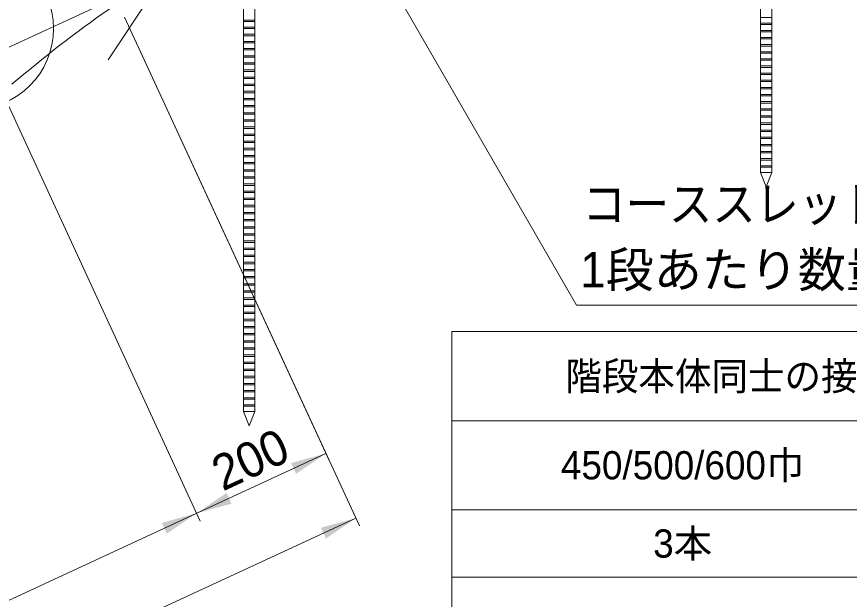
# Model space of a CAD drawing. Units: millimetres at full size, sheet at 1:20; details may follow other scales. Extents: x 200 to 8200, y 186 to 5740.
# Drawn here: x 3671 to 4841, y 1301 to 2119 of the extents above; entities that cross this region are included whole.
import ezdxf
from ezdxf.enums import TextEntityAlignment as Align

# ---------------------------------------------------------------- set-up
doc = ezdxf.new("R2010")
doc.units = ezdxf.units.MM
doc.header["$LTSCALE"] = 20
for name, color, linetype, lineweight in [('ハッチング', 7, 'Continuous', 9), ('一般線', 7, 'Continuous', 20), ('図形枠', 7, 'Continuous', 15), ('寸法', 7, 'Continuous', 13), ('引出線', 7, 'Continuous', 13), ('表', 7, 'Continuous', 15), ('角材', 7, 'Continuous', 18), ('鉄筋杭', 7, 'Continuous', 18)]:
    doc.layers.add(name, color=color, linetype=linetype, lineweight=lineweight)
doc.layers.add('文字', color=7, linetype='Continuous')
doc.styles.add('ＭＳ Ｐゴシック', font='')
doc.styles.get('ＭＳ Ｐゴシック').set_extended_font_data('MS PGothic')

# ---------------------------------------------------------------- blocks, each defined once
blk = doc.blocks.new('filled_arrow')
at = {"color": 0, "linetype": 'Continuous', "lineweight": -2}
blk.add_solid([(7.5, 1.25), (0, 0), (7.5, -1.25)], dxfattribs=at)

msp = doc.modelspace()

# ---------------------------------------------------------------- linework, layer by layer
at = {"layer": 'ハッチング'}
msp.add_line((3880.09, 2179.41), (3799.68, 2058.09), dxfattribs=at)
at = {"layer": '一般線'}
msp.add_open_spline([(3664.42, 2023.74), (3754.34, 2099.03), (3843.75, 2166.04), (3949.2, 2213.36), (4099.99, 2281.02), (4283.58, 2308.42), (4425.77, 2370.43), (4479.77, 2393.98), (4527.8, 2422.53), (4599.24, 2447.3), (4644.7, 2463.07), (4699.63, 2477.31), (4741.96, 2495.79)], degree=3, knots=[0, 0, 0, 0, 1, 1, 1, 2, 2, 2, 3, 3, 3, 4, 4, 4, 4], dxfattribs=at)
at = {"layer": '図形枠'}
msp.add_circle((3609.65, 2101.99), 113.35, dxfattribs=at)
at = {"layer": '寸法', "lineweight": 18}
for p, q in [((3822.66, 2117.81), (4110.64, 1494.63)), ((3822.66, 2117.81), (4152.59, 1403.86)), ((3622.24, 2074.76), (3929.09, 1410.73)), ((3622.24, 2074.76), (3929.09, 1410.73)), ((3924.05, 1421.63), (4105.6, 1505.52)), ((3197.84, 1086.04), (3924.05, 1421.63)), ((2332.03, 575.78), (4147.55, 1414.75))]:
    msp.add_line(p, q, dxfattribs=at)
at = {"layer": '引出線'}
msp.add_lwpolyline([(4106, 2322.78), (4457.55, 1713.87), (5288.94, 1713.87)], dxfattribs=at)
at = {"layer": '表'}
for p, q in [((4282.41, 1676.52), (6010.3, 1676.52)), ((4282.41, 1676.52), (4282.41, 1017.31)), ((4282.41, 1551.52), (6010.3, 1551.52)), ((4282.41, 1426.52), (6010.3, 1426.52)), ((4282.41, 1331.78), (6010.3, 1331.78))]:
    msp.add_line(p, q, dxfattribs=at)
at = {"layer": '角材'}
msp.add_line((1994.56, 1306.07), (4778.44, 2592.53), dxfattribs=at)
at = {"layer": '鉄筋杭'}
for p, q in [((4715.97, 2590.37), (4715.97, 1899.93)), ((4731.97, 2590.37), (4731.97, 1899.93)), ((3989.76, 2254.79), (3989.76, 1564.34)), ((4005.76, 2254.79), (4005.76, 1564.34)), ((4715.97, 2117.43), (4731.97, 2117.43)), ((3989.76, 2113.84), (4005.76, 2113.84)), ((3989.76, 2111.84), (4005.76, 2111.84)), ((4715.97, 2109.43), (4731.97, 2109.43)), ((4715.97, 2107.43), (4731.97, 2107.43)), ((3989.76, 2103.84), (4005.76, 2103.84)), ((3989.76, 2101.84), (4005.76, 2101.84)), ((3989.76, 2093.84), (4005.76, 2093.84)), ((4715.97, 2099.43), (4731.97, 2099.43)), ((4715.97, 2097.43), (4731.97, 2097.43)), ((3989.76, 2091.84), (4005.76, 2091.84)), ((3989.76, 2083.84), (4005.76, 2083.84)), ((3989.76, 2081.84), (4005.76, 2081.84)), ((4715.97, 2089.43), (4731.97, 2089.43)), ((4715.97, 2087.43), (4731.97, 2087.43)), ((3989.76, 2073.84), (4005.76, 2073.84)), ((3989.76, 2071.84), (4005.76, 2071.84)), ((4715.97, 2079.43), (4731.97, 2079.43)), ((4715.97, 2077.43), (4731.97, 2077.43)), ((3989.76, 2063.84), (4005.76, 2063.84)), ((3989.76, 2061.84), (4005.76, 2061.84)), ((4715.97, 2069.43), (4731.97, 2069.43)), ((4715.97, 2067.43), (4731.97, 2067.43)), ((4715.97, 2059.43), (4731.97, 2059.43)), ((3989.76, 2053.84), (4005.76, 2053.84)), ((3989.76, 2051.84), (4005.76, 2051.84)), ((4715.97, 2057.43), (4731.97, 2057.43)), ((4715.97, 2049.43), (4731.97, 2049.43)), ((4715.97, 2047.43), (4731.97, 2047.43)), ((3989.76, 2043.84), (4005.76, 2043.84)), ((3989.76, 2041.84), (4005.76, 2041.84)), ((4715.97, 2039.43), (4731.97, 2039.43)), ((4715.97, 2037.43), (4731.97, 2037.43)), ((3989.76, 2033.84), (4005.76, 2033.84)), ((3989.76, 2031.84), (4005.76, 2031.84)), ((3989.76, 2023.84), (4005.76, 2023.84)), ((4715.97, 2029.43), (4731.97, 2029.43)), ((4715.97, 2027.43), (4731.97, 2027.43)), ((3989.76, 2021.84), (4005.76, 2021.84)), ((3989.76, 2013.84), (4005.76, 2013.84)), ((3989.76, 2011.84), (4005.76, 2011.84)), ((4715.97, 2019.43), (4731.97, 2019.43)), ((4715.97, 2017.43), (4731.97, 2017.43)), ((3989.76, 2003.84), (4005.76, 2003.84)), ((3989.76, 2001.84), (4005.76, 2001.84)), ((4715.97, 2009.43), (4731.97, 2009.43)), ((4715.97, 2007.43), (4731.97, 2007.43)), ((3989.76, 1993.84), (4005.76, 1993.84)), ((3989.76, 1991.84), (4005.76, 1991.84)), ((4715.97, 1999.43), (4731.97, 1999.43)), ((4715.97, 1997.43), (4731.97, 1997.43)), ((4715.97, 1989.43), (4731.97, 1989.43)), ((3989.76, 1983.84), (4005.76, 1983.84)), ((3989.76, 1981.84), (4005.76, 1981.84)), ((4715.97, 1987.43), (4731.97, 1987.43)), ((4715.97, 1979.43), (4731.97, 1979.43)), ((4715.97, 1977.43), (4731.97, 1977.43)), ((3989.76, 1973.84), (4005.76, 1973.84)), ((3989.76, 1971.84), (4005.76, 1971.84)), ((4715.97, 1969.43), (4731.97, 1969.43)), ((4715.97, 1967.43), (4731.97, 1967.43)), ((3989.76, 1963.84), (4005.76, 1963.84)), ((3989.76, 1961.84), (4005.76, 1961.84)), ((3989.76, 1953.84), (4005.76, 1953.84)), ((4715.97, 1959.43), (4731.97, 1959.43)), ((4715.97, 1957.43), (4731.97, 1957.43)), ((3989.76, 1951.84), (4005.76, 1951.84)), ((3989.76, 1943.84), (4005.76, 1943.84)), ((3989.76, 1941.84), (4005.76, 1941.84)), ((4715.97, 1949.43), (4731.97, 1949.43)), ((4715.97, 1947.43), (4731.97, 1947.43)), ((3989.76, 1933.84), (4005.76, 1933.84)), ((3989.76, 1931.84), (4005.76, 1931.84)), ((4715.97, 1939.43), (4731.97, 1939.43)), ((4715.97, 1937.43), (4731.97, 1937.43)), ((3989.76, 1923.84), (4005.76, 1923.84)), ((3989.76, 1921.84), (4005.76, 1921.84)), ((4715.97, 1929.43), (4731.97, 1929.43)), ((4715.97, 1927.43), (4731.97, 1927.43)), ((4715.97, 1919.43), (4731.97, 1919.43)), ((3989.76, 1913.84), (4005.76, 1913.84)), ((3989.76, 1911.84), (4005.76, 1911.84)), ((4715.97, 1917.43), (4731.97, 1917.43)), ((4715.97, 1909.43), (4731.97, 1909.43)), ((4715.97, 1907.43), (4731.97, 1907.43)), ((3989.76, 1903.84), (4005.76, 1903.84)), ((3989.76, 1901.84), (4005.76, 1901.84)), ((4723.97, 1879.93), (4715.97, 1899.93)), ((4731.97, 1899.93), (4715.97, 1899.93)), ((4723.97, 1879.93), (4731.97, 1899.93)), ((3989.76, 1893.84), (4005.76, 1893.84)), ((3989.76, 1891.84), (4005.76, 1891.84)), ((3989.76, 1883.84), (4005.76, 1883.84)), ((3989.76, 1881.84), (4005.76, 1881.84)), ((3989.76, 1873.84), (4005.76, 1873.84)), ((3989.76, 1871.84), (4005.76, 1871.84)), ((3989.76, 1863.84), (4005.76, 1863.84)), ((3989.76, 1861.84), (4005.76, 1861.84)), ((3989.76, 1853.84), (4005.76, 1853.84)), ((3989.76, 1851.84), (4005.76, 1851.84)), ((3989.76, 1843.84), (4005.76, 1843.84)), ((3989.76, 1841.84), (4005.76, 1841.84)), ((3989.76, 1833.84), (4005.76, 1833.84)), ((3989.76, 1831.84), (4005.76, 1831.84)), ((3989.76, 1823.84), (4005.76, 1823.84)), ((3989.76, 1821.84), (4005.76, 1821.84)), ((3989.76, 1813.84), (4005.76, 1813.84)), ((3989.76, 1811.84), (4005.76, 1811.84)), ((3989.76, 1803.84), (4005.76, 1803.84)), ((3989.76, 1801.84), (4005.76, 1801.84)), ((3989.76, 1793.84), (4005.76, 1793.84)), ((3989.76, 1791.84), (4005.76, 1791.84)), ((3989.76, 1783.84), (4005.76, 1783.84)), ((3989.76, 1781.84), (4005.76, 1781.84)), ((3989.76, 1773.84), (4005.76, 1773.84)), ((3989.76, 1771.84), (4005.76, 1771.84)), ((3989.76, 1763.84), (4005.76, 1763.84)), ((3989.76, 1761.84), (4005.76, 1761.84)), ((3989.76, 1753.84), (4005.76, 1753.84)), ((3989.76, 1751.84), (4005.76, 1751.84)), ((3989.76, 1743.84), (4005.76, 1743.84)), ((3989.76, 1741.84), (4005.76, 1741.84)), ((3989.76, 1733.84), (4005.76, 1733.84)), ((3989.76, 1731.84), (4005.76, 1731.84)), ((3989.76, 1723.84), (4005.76, 1723.84)), ((3989.76, 1721.84), (4005.76, 1721.84)), ((3989.76, 1713.84), (4005.76, 1713.84)), ((3989.76, 1711.84), (4005.76, 1711.84)), ((3989.76, 1703.84), (4005.76, 1703.84)), ((3989.76, 1701.84), (4005.76, 1701.84)), ((3989.76, 1693.84), (4005.76, 1693.84)), ((3989.76, 1691.84), (4005.76, 1691.84)), ((3989.76, 1683.84), (4005.76, 1683.84)), ((3989.76, 1681.84), (4005.76, 1681.84)), ((3989.76, 1673.84), (4005.76, 1673.84)), ((3989.76, 1671.84), (4005.76, 1671.84)), ((3989.76, 1663.84), (4005.76, 1663.84)), ((3989.76, 1661.84), (4005.76, 1661.84)), ((3989.76, 1653.84), (4005.76, 1653.84)), ((3989.76, 1651.84), (4005.76, 1651.84)), ((3989.76, 1643.84), (4005.76, 1643.84)), ((3989.76, 1641.84), (4005.76, 1641.84)), ((3989.76, 1633.84), (4005.76, 1633.84)), ((3989.76, 1631.84), (4005.76, 1631.84)), ((3989.76, 1623.84), (4005.76, 1623.84)), ((3989.76, 1621.84), (4005.76, 1621.84)), ((3989.76, 1613.84), (4005.76, 1613.84)), ((3989.76, 1611.84), (4005.76, 1611.84)), ((3989.76, 1603.84), (4005.76, 1603.84)), ((3989.76, 1601.84), (4005.76, 1601.84)), ((3989.76, 1593.84), (4005.76, 1593.84)), ((3989.76, 1591.84), (4005.76, 1591.84)), ((3989.76, 1583.84), (4005.76, 1583.84)), ((3989.76, 1581.84), (4005.76, 1581.84)), ((3989.76, 1573.84), (4005.76, 1573.84)), ((3989.76, 1571.84), (4005.76, 1571.84)), ((3997.76, 1544.34), (3989.76, 1564.34)), ((4005.76, 1564.34), (3989.76, 1564.34)), ((3997.76, 1544.34), (4005.76, 1564.34))]:
    msp.add_line(p, q, dxfattribs=at)

# ---------------------------------------------------------------- block references
at = {"layer": '寸法', "lineweight": 18, "xscale": 6.67, "yscale": 6.67}
for p, rotation in [((4105.6, 1505.52), 204.8), ((3924.05, 1421.63), 24.8), ((3924.05, 1421.63), 204.8), ((4147.55, 1414.75), 204.8)]:
    msp.add_blockref('filled_arrow', p, dxfattribs=dict(at, rotation=rotation))

# ---------------------------------------------------------------- texts
at = {"layer": '寸法', "style": 'ＭＳ Ｐゴシック'}
msp.add_text('200', height=49.49, rotation=24.802, dxfattribs=at).set_placement((3999.31, 1497.16), align=Align.MIDDLE_CENTER)
at = {"layer": '文字', "style": 'ＭＳ Ｐゴシック', "width": 0.9}
msp.add_text('コーススレッド100L', height=49.49, dxfattribs=at).set_placement((4465.96, 1816.27), align=Align.BOTTOM_LEFT)
at = {"layer": '文字', "style": 'ＭＳ Ｐゴシック'}
msp.add_text('1段あたり数量は別表参照', height=49.49, dxfattribs=at).set_placement((4462.55, 1723.84), align=Align.BOTTOM_LEFT)
at = {"layer": '表', "style": 'ＭＳ Ｐゴシック', "width": 0.95}
msp.add_text('階段本体同士の接続   コーススレッド65mmの１段当たり数量', height=39.59, dxfattribs=at).set_placement((5146.36, 1614.02), align=Align.MIDDLE_CENTER)
at = {"layer": '表', "style": 'ＭＳ Ｐゴシック'}
for s, p in [('450/500/600巾', (4606.64, 1489.02)), ('3本', (4606.64, 1379.15))]:
    msp.add_text(s, height=39.59, dxfattribs=at).set_placement(p, align=Align.MIDDLE_CENTER)

doc.saveas('drawing.dxf')
